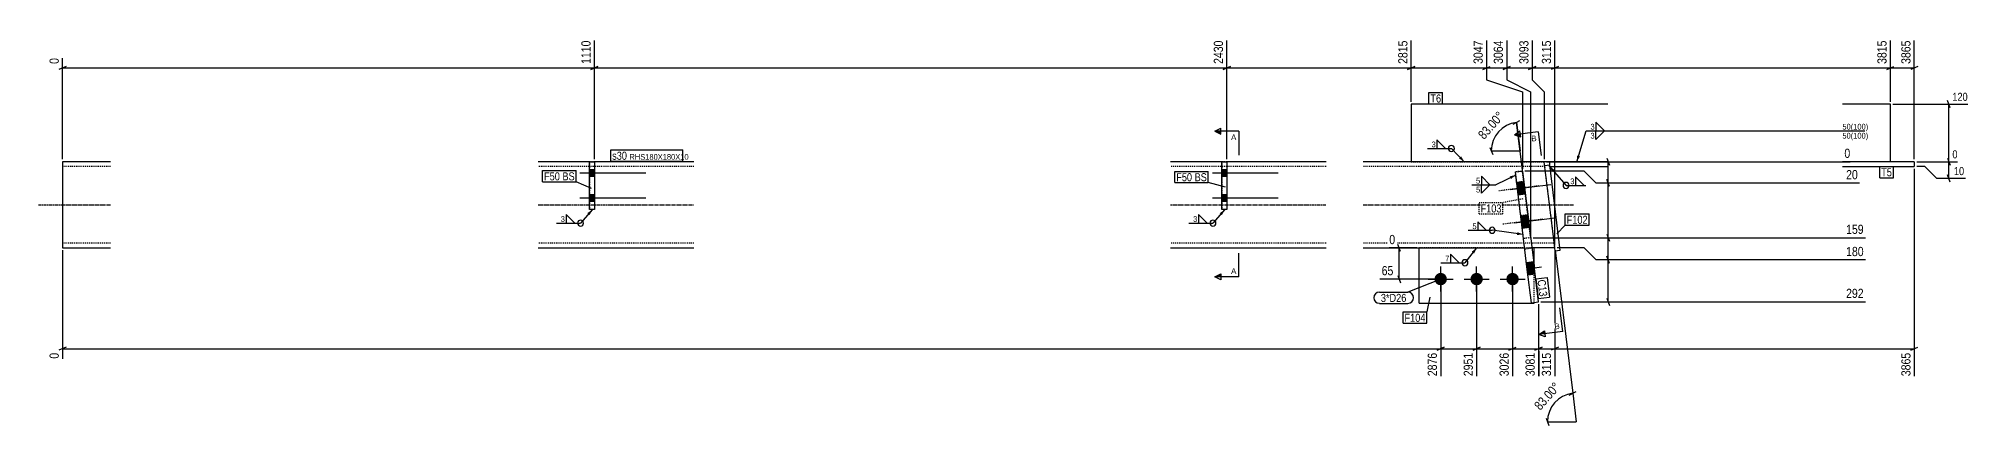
# Model space of a CAD drawing. Header units: millimetres. Extents: x 12 to 41653, y 8 to 845.
# Drawn here: x 12 to 4042, y 12 to 819 of the extents above; entities that cross this region are included whole.
import ezdxf

# ---------------------------------------------------------------- set-up
doc = ezdxf.new("R2010")
doc.units = ezdxf.units.MM
doc.linetypes.add('DXK_LINE_DOT2', pattern=[3.9198, 1.9599, -1.9599])
doc.linetypes.add('DXK_LINE_DOT3', pattern=[5.9187, 2.979, -0.9799, 0.9799, -0.9799])
for name, color, linetype in [('MÅLSÆTNING', 7, 'Continuous'), ('STÅL', 7, 'Continuous'), ('TEKST', 7, 'Continuous')]:
    doc.layers.add(name, color=color, linetype=linetype)
doc.styles.add('Arial', font='ARIAL.TTF', dxfattribs={"height": 0.2})
doc.styles.add('Arial Narrow', font='ARIALN.TTF', dxfattribs={"height": 0.2})

msp = doc.modelspace()

# ---------------------------------------------------------------- hatches: boundary and pattern name
at = {"layer": 'STÅL', "linetype": 'Continuous'}
for points in [[(1172, 531.3), (1172, 545.3), (1162, 545.3), (1162, 531.3)], [(2492, 531.3), (2492, 545.3), (2482, 545.3), (2482, 531.3)], [(1172, 479.3), (1172, 493.3), (1162, 493.3), (1162, 479.3)], [(2492, 479.3), (2492, 493.3), (2482, 493.3), (2482, 479.3)], [(3097, 519), (3100.2, 493.2), (3115.1, 495), (3111.9, 520.9)], [(3105.5, 449.5), (3108.7, 423.7), (3123.6, 425.6), (3120.4, 451.4)], [(2938.5, 330.3, -1), (2938.5, 304.3, -1)], [(3013.5, 330.3, -1), (3013.5, 304.3, -1)], [(3088.5, 330.3, -1), (3088.5, 304.3, -1)], [(3135.7, 327.3), (3132.5, 353.1), (3117.6, 351.2), (3120.8, 325.4)]]:
    msp.add_hatch(color=96, dxfattribs=at).paths.add_polyline_path(points)
at = {"layer": 'TEKST', "linetype": 'Continuous'}
for color, points in [(30, [(2479.5, 626.1), (2479.5, 619.8), (2467, 626.1)]), (3, [(2981.2, 573.4), (2987.7, 562.3), (2976.7, 569.1)]), (3, [(3229.2, 573.3), (3222.6, 562.3), (3223.2, 575.2)]), (3, [(3082.5, 531.7), (3095.1, 534.3), (3085.2, 526.1)]), (3, [(3171.6, 540.8), (3165.7, 552.3), (3176.3, 545)]), (3, [(1157.3, 454.9), (1167.9, 462.3), (1162, 450.8)]), (3, [(1157.3, 454.9), (1167.9, 462.3), (1162, 450.8)]), (3, [(2477.3, 454.9), (2487.9, 462.3), (2482, 450.8)]), (3, [(2477.3, 454.9), (2487.9, 462.3), (2482, 450.8)]), (3, [(3098.3, 415.3), (3110.3, 410.6), (3097.5, 409.1)]), (3, [(3003.3, 374.4), (3013.5, 382.3), (3008.2, 370.5)]), (30, [(2479.5, 328), (2479.5, 321.7), (2467, 321.7)])]:
    msp.add_hatch(color=color, dxfattribs=at).paths.add_polyline_path(points)

# ---------------------------------------------------------------- linework, layer by layer
at = {"layer": 'MÅLSÆTNING', "color": 7, "linetype": 'Continuous'}
for p, q in [((1172, 567.3), (1172, 815.1)), ((1172, 567.3), (1172, 815.1)), ((2492, 567.3), (2492, 815.1)), ((2492, 567.3), (2492, 815.1)), ((2877, 687.3), (2877, 815.1)), ((2877, 687.3), (2877, 815.1)), ((3034.2, 815.1), (3034.2, 732.8)), ((3076.2, 815.1), (3076.2, 732.8)), ((3076.2, 815.1), (3076.2, 732.8)), ((3129.6, 815.1), (3129.6, 732.8)), ((3176.7, 387.3), (3176.7, 815.1)), ((3176.7, 387.3), (3176.7, 815.1)), ((3877, 687.3), (3877, 815.1)), ((3927, 567.3), (3927, 815.1)), ((62, 567.3), (62, 778.5)), ((69.5, 760.8), (54.5, 754.8)), ((62, 757.8), (1172, 757.8)), ((1179.5, 760.8), (1164.5, 754.8)), ((1164.5, 754.8), (1179.5, 760.8)), ((1172, 757.8), (2492, 757.8)), ((2499.5, 760.8), (2484.5, 754.8)), ((2484.5, 754.8), (2499.5, 760.8)), ((2492, 757.8), (2877, 757.8)), ((2884.5, 760.8), (2869.5, 754.8)), ((2869.5, 754.8), (2884.5, 760.8)), ((3026.7, 754.8), (3041.7, 760.8)), ((3034.2, 757.8), (3076.2, 757.8)), ((3034.2, 732.8), (3109.2, 707.8)), ((3034.2, 732.8), (3109.2, 707.8)), ((3068.7, 754.8), (3083.7, 760.8)), ((3076.2, 757.8), (3129.6, 757.8)), ((3076.2, 732.8), (3126.2, 707.8)), ((3076.2, 732.8), (3126.2, 707.8)), ((3137.1, 760.8), (3122.1, 754.8)), ((3129.6, 732.8), (3154.6, 707.8)), ((3129.6, 732.8), (3154.6, 707.8)), ((3184.2, 760.8), (3169.2, 754.8)), ((3184.2, 760.8), (3169.2, 754.8)), ((3869.5, 754.8), (3884.5, 760.8)), ((3877, 757.8), (3927, 757.8)), ((3934.5, 760.8), (3919.5, 754.8)), ((3109.2, 707.8), (3109.2, 547.7)), ((3109.2, 707.8), (3109.2, 547.7)), ((3126.2, 707.8), (3126.2, 408.7)), ((3126.2, 707.8), (3126.2, 408.7)), ((3154.6, 707.8), (3154.6, 567.3)), ((3154.6, 707.8), (3154.6, 567.3)), ((4002, 674.8), (3996, 689.8)), ((3089.7, 640.4), (3103.8, 648.1)), ((3882, 682.3), (4038.5, 682.3)), ((3110.3, 533.8), (3096.7, 644.3)), ((3096.7, 644.3), (3104.1, 584.7)), ((3041.1, 592.2), (3047.1, 577.2)), ((3044.1, 584.7), (3104.1, 584.7)), ((3285.1, 569.8), (3291.1, 554.8)), ((3996, 569.8), (4002, 554.8)), ((3238.1, 542.7), (3114.2, 542.7)), ((3238.1, 542.7), (3114.2, 542.7)), ((3159.6, 562.3), (3793.3, 562.3)), ((3263.1, 517.7), (3238.1, 542.7)), ((3263.1, 517.7), (3238.1, 542.7)), ((3291.1, 510.2), (3285.1, 525.2)), ((3291.1, 510.2), (3285.1, 525.2)), ((3288.1, 517.7), (3288.1, 562.3)), ((3927, 547.3), (3927, 114.7)), ((3932, 562.3), (4017.2, 562.3)), ((3949, 552.3), (3932, 552.3)), ((3974, 527.3), (3949, 552.3)), ((4034.2, 527.3), (3974, 527.3)), ((4002, 519.8), (3996, 534.8)), ((3999, 527.3), (3999, 562.3)), ((3812.8, 517.7), (3263.1, 517.7)), ((3812.8, 517.7), (3263.1, 517.7)), ((3288.1, 403.7), (3288.1, 517.7)), ((3131.3, 403.7), (3824.9, 403.7)), ((3131.3, 403.7), (3824.9, 403.7)), ((3285.1, 411.2), (3291.1, 396.2)), ((3285.1, 411.2), (3291.1, 396.2)), ((3288.1, 357.3), (3288.1, 403.7)), ((62, 377.3), (62, 151.2)), ((2888.5, 382.3), (2831.2, 382.3)), ((2854.9, 374.8), (2848.9, 389.8)), ((2851.9, 317.3), (2851.9, 382.3)), ((3176.7, 377.3), (3176.7, 114.7)), ((3238.1, 382.3), (3181.7, 382.3)), ((3238.1, 382.3), (3181.7, 382.3)), ((3263.1, 357.3), (3238.1, 382.3)), ((3263.1, 357.3), (3238.1, 382.3)), ((3291.1, 349.8), (3285.1, 364.8)), ((3291.1, 349.8), (3285.1, 364.8)), ((2848.9, 324.8), (2854.9, 309.8)), ((3824.9, 357.3), (3263.1, 357.3)), ((3824.9, 357.3), (3263.1, 357.3)), ((3288.1, 269.9), (3288.1, 357.3)), ((2933.5, 317.3), (2811.7, 317.3)), ((2938.5, 312.3), (2938.5, 114.7)), ((3013.5, 312.3), (3013.5, 114.7)), ((3088.5, 312.3), (3088.5, 114.7)), ((3088.5, 312.3), (3088.5, 114.7)), ((3142.7, 264.9), (3142.7, 114.7)), ((3147.7, 269.9), (3824.9, 269.9)), ((3285.1, 277.4), (3291.1, 262.4)), ((69.5, 174.9), (54.5, 168.9)), ((62, 171.9), (2938.5, 171.9)), ((2931, 168.9), (2946, 174.9)), ((3006, 168.9), (3021, 174.9)), ((3081, 168.9), (3096, 174.9)), ((3135.2, 168.9), (3150.2, 174.9)), ((3142.7, 171.9), (3176.7, 171.9)), ((3184.2, 174.9), (3169.2, 168.9)), ((3919.5, 168.9), (3934.5, 174.9)), ((3206.9, 75.2), (3221, 82.9)), ((3214, 79.1), (3221.3, 19.5)), ((3158.3, 27), (3164.3, 12)), ((3161.3, 19.5), (3221.3, 19.5))]:
    msp.add_line(p, q, dxfattribs=at)
for centre in [(3104.1, 584.7), (3221.3, 19.5)]:
    msp.add_arc(centre, 60, 97, 180, dxfattribs=at)
at = {"layer": 'STÅL', "color": 2, "linetype": 'Continuous'}
for p, q in [((3287.5, 682.3), (2877, 682.3)), ((2877, 682.3), (2877, 562.3)), ((3877, 682.3), (3777, 682.3)), ((3877, 562.3), (3877, 682.3)), ((62, 562.3), (62, 382.3)), ((162, 562.3), (62, 562.3)), ((1162, 562.3), (1054.5, 562.3)), ((1162, 462.3), (1162, 562.3)), ((1162, 562.3), (1172, 562.3)), ((1172, 562.3), (1172, 462.3)), ((1379.5, 562.3), (1172, 562.3)), ((2482, 562.3), (2374.5, 562.3)), ((2482, 462.3), (2482, 562.3)), ((2482, 562.3), (2492, 562.3)), ((2492, 562.3), (2492, 462.3)), ((2699.5, 562.3), (2492, 562.3)), ((3154.6, 562.3), (2777, 562.3)), ((3094.3, 540.9), (3109.2, 542.7)), ((3119.3, 337.5), (3094.3, 540.9)), ((3109.2, 542.7), (3134.2, 339.4)), ((3165.7, 562.3), (3154.6, 562.3)), ((3175.9, 389.5), (3154.6, 562.3)), ((3155.6, 554.4), (3165.5, 555.6)), ((3165.5, 555.6), (3187.5, 376.6)), ((3287.5, 562.3), (3165.7, 562.3)), ((3165.7, 562.3), (3165.7, 554.1)), ((3165.9, 552.3), (3287.5, 552.3)), ((3927, 562.3), (3777, 562.3)), ((3777, 552.3), (3927, 552.3)), ((3927, 562.3), (3927, 552.3)), ((1172, 462.3), (1162, 462.3)), ((2492, 462.3), (2482, 462.3)), ((62, 382.3), (162, 382.3)), ((1054.5, 382.3), (1379.5, 382.3)), ((2374.5, 382.3), (2699.5, 382.3)), ((2777, 382.3), (3113.8, 382.3)), ((2893.5, 267.3), (2893.5, 382.3)), ((3176.7, 382.3), (3128.9, 382.3)), ((3133.5, 345.3), (3133.5, 382.3)), ((3177.6, 375.4), (3175.9, 389.5)), ((3187.5, 376.6), (3177.6, 375.4)), ((3134.2, 339.4), (3119.3, 337.5)), ((3127.8, 268), (3119.3, 337.5)), ((3142.7, 269.9), (3134.2, 339.4)), ((2893.5, 267.3), (3133.5, 267.3)), ((3127.8, 268), (3142.7, 269.9)), ((3133.5, 267.3), (3133.5, 268.7))]:
    msp.add_line(p, q, dxfattribs=at)
at = {"layer": 'STÅL', "color": 7, "linetype": 'DXK_LINE_DOT2'}
for p, q in [((162, 552.3), (62, 552.3)), ((1379.5, 552.3), (1054.5, 552.3)), ((1172, 562.3), (1162, 562.3)), ((1162, 562.3), (1162, 462.3)), ((1172, 562.3), (1172, 462.3)), ((2699.5, 552.3), (2374.5, 552.3)), ((2492, 562.3), (2482, 562.3)), ((2482, 562.3), (2482, 462.3)), ((2492, 562.3), (2492, 462.3)), ((3155.9, 552.3), (2777, 552.3)), ((2877, 562.3), (3154.6, 562.3)), ((3109.2, 542.7), (3094.3, 540.9)), ((3111.4, 401.9), (3094.3, 540.9)), ((3126.2, 403.7), (3109.2, 542.7)), ((3175.9, 389.5), (3155.6, 554.4)), ((3287.5, 562.3), (3165.7, 562.3)), ((3165.7, 552.3), (3165.7, 554.1)), ((3165.7, 552.3), (3165.9, 552.3)), ((3877, 562.3), (3777, 562.3)), ((1172, 462.3), (1162, 462.3)), ((2492, 462.3), (2482, 462.3)), ((3126.2, 403.7), (3111.4, 401.9)), ((162, 392.3), (62, 392.3)), ((1379.5, 392.3), (1054.5, 392.3)), ((2699.5, 392.3), (2374.5, 392.3)), ((3175.5, 392.3), (2777, 392.3)), ((3133.5, 382.3), (2893.5, 382.3)), ((3114, 380.4), (3128.9, 382.3)), ((3114, 380.4), (3128.9, 382.3)), ((3176.5, 384.2), (3175.9, 389.5)), ((3176.7, 382.3), (3176.5, 384.2)), ((3133.5, 268.7), (3133.5, 345.3))]:
    msp.add_line(p, q, dxfattribs=at)
at = {"layer": 'STÅL', "color": 96, "linetype": 'Continuous'}
for p, q in [((1279.5, 538.3), (1142, 538.3)), ((1172, 545.3), (1162, 545.3)), ((1172, 531.3), (1162, 531.3)), ((2599.5, 538.3), (2462, 538.3)), ((2492, 545.3), (2482, 545.3)), ((2492, 531.3), (2482, 531.3)), ((1279.5, 486.3), (1142, 486.3)), ((1172, 493.3), (1162, 493.3)), ((2599.5, 486.3), (2462, 486.3)), ((2492, 493.3), (2482, 493.3)), ((3083.7, 504.3), (3168.1, 514.7)), ((3097, 519), (3111.9, 520.9)), ((3100.2, 493.2), (3115.1, 495)), ((1172, 479.3), (1162, 479.3)), ((2492, 479.3), (2482, 479.3)), ((3092.2, 434.8), (3176.6, 445.2)), ((3105.5, 449.5), (3120.4, 451.4)), ((3108.7, 423.7), (3123.6, 425.6)), ((2938.5, 291.3), (2938.5, 343.3)), ((3013.5, 291.3), (3013.5, 343.3)), ((3088.5, 291.3), (3088.5, 343.3)), ((3132.5, 353.1), (3117.6, 351.2)), ((3149, 342), (3119.2, 338.3)), ((3135.7, 327.3), (3120.8, 325.4)), ((2912.5, 317.3), (2964.5, 317.3)), ((2987.5, 317.3), (3039.5, 317.3)), ((3062.5, 317.3), (3114.5, 317.3))]:
    msp.add_line(p, q, dxfattribs=at)
at = {"layer": 'STÅL', "color": 96, "linetype": 'DXK_LINE_DOT2'}
for p, q in [((1279.5, 538.3), (1142, 538.3)), ((1172, 545.3), (1162, 545.3)), ((1172, 531.3), (1162, 531.3)), ((2599.5, 538.3), (2462, 538.3)), ((2492, 545.3), (2482, 545.3)), ((2492, 531.3), (2482, 531.3)), ((1279.5, 486.3), (1142, 486.3)), ((1172, 493.3), (1162, 493.3)), ((2599.5, 486.3), (2462, 486.3)), ((2492, 493.3), (2482, 493.3)), ((3143.2, 511.6), (3058.9, 501.2)), ((3111.9, 520.9), (3097, 519)), ((3115, 495), (3100.1, 493.2)), ((1172, 479.3), (1162, 479.3)), ((2492, 479.3), (2482, 479.3)), ((3120.4, 451.4), (3105.5, 449.5)), ((3151.8, 442.1), (3067.4, 431.8)), ((3123.6, 425.6), (3108.7, 423.7))]:
    msp.add_line(p, q, dxfattribs=at)
at = {"layer": 'STÅL', "color": 7, "linetype": 'DXK_LINE_DOT3'}
for p, q in [((12, 472.3), (162, 472.3)), ((1054.5, 472.3), (1379.5, 472.3)), ((2374.5, 472.3), (2699.5, 472.3)), ((2777, 472.3), (3215.7, 472.3))]:
    msp.add_line(p, q, dxfattribs=at)
at = {"layer": 'TEKST', "color": 30, "linetype": 'Continuous'}
for p, q in [((2467, 626.1), (2479.5, 632.3)), ((2467, 626.1), (2479.5, 619.8)), ((2479.5, 619.8), (2479.5, 632.3)), ((3105.5, 614), (3103.9, 626.4)), ((2467, 321.7), (2479.5, 328)), ((2479.5, 328), (2479.5, 315.5)), ((2479.5, 315.5), (2467, 321.7))]:
    msp.add_line(p, q, dxfattribs=at)
at = {"layer": 'TEKST', "color": 3, "linetype": 'Continuous'}
for p, q in [((2987.7, 562.3), (2960.8, 589.9)), ((3095.1, 534.3), (3053.6, 514.3)), ((1167.9, 462.3), (1143.2, 434.1)), ((1167.9, 462.3), (1143.2, 434.1)), ((2487.9, 462.3), (2463.2, 434.1)), ((2487.9, 462.3), (2463.2, 434.1)), ((3110.3, 410.6), (3046, 419.1)), ((3013.5, 382.3), (2989.1, 351.5))]:
    msp.add_line(p, q, dxfattribs=at)
for centre, start, end in [((2960.8, 589.9), 90, 270), ((2960.8, 589.9), 270, 90), ((1143.2, 434.1), 90, 270), ((1143.2, 434.1), 270, 90), ((2463.2, 434.1), 90, 270), ((2463.2, 434.1), 270, 90), ((3046, 419.1), 90, 270), ((3046, 419.1), 270, 90), ((2989.1, 351.5), 90, 270), ((2989.1, 351.5), 270, 90)]:
    msp.add_arc(centre, 6.25, start, end, dxfattribs=at)

# ---------------------------------------------------------------- wipeouts: each hides what was drawn before it
at = {"color": 0}
for points in [[(2928.1, 591.4), (2928.1, 605.9), (2918.5, 605.9), (2918.5, 591.4)], [(3259.7, 628.3), (3259.7, 642.8), (3250.1, 642.8), (3250.1, 628.3)], [(3020.8, 515.8), (3020.8, 530.3), (3011.2, 530.3), (3011.2, 515.8)], [(1110.5, 435.6), (1110.5, 450.1), (1100.8, 450.1), (1100.8, 435.6)], [(2430.5, 435.6), (2430.5, 450.1), (2420.8, 450.1), (2420.8, 435.6)], [(2866.9, 269.6), (2866.9, 287.1), (2813.6, 287.1), (2813.6, 269.6)], [(2906.7, 228.1), (2906.7, 245.6), (2863, 245.6), (2863, 228.1)]]:
    msp.add_wipeout(points, dxfattribs=at).dxf.layer = 'TEKST'
at = {"color": 0, "linetype": 'Continuous'}
msp.add_wipeout([(2512, 328), (2512, 340.5), (2500.9, 340.5), (2500.9, 328)], dxfattribs=at).dxf.layer = 'TEKST'

# ---------------------------------------------------------------- next in the draw order: linework, layer by layer
at = {"layer": 'TEKST', "color": 3, "linetype": 'Continuous'}
for p, q in [((2948.5, 589.9), (2930.7, 607.8)), ((2930.7, 607.8), (2930.7, 589.9)), ((3280.1, 626.8), (3262.3, 644.6)), ((3262.3, 644.6), (3262.3, 626.8)), ((3262.3, 626.8), (3280.1, 626.8)), ((2910.7, 589.9), (2960.8, 589.9)), ((2930.7, 589.9), (2948.5, 589.9)), ((3041.2, 514.3), (3023.4, 532.2)), ((3023.4, 532.2), (3023.4, 514.3)), ((3023.4, 514.3), (3041.2, 514.3)), ((1130.9, 434.1), (1113, 451.9)), ((1113, 451.9), (1113, 434.1)), ((2450.9, 434.1), (2433, 451.9)), ((2433, 451.9), (2433, 434.1)), ((1093.1, 434.1), (1143.2, 434.1)), ((1113, 434.1), (1130.9, 434.1)), ((2413.1, 434.1), (2463.2, 434.1)), ((2433, 434.1), (2450.9, 434.1))]:
    msp.add_line(p, q, dxfattribs=at)
at = {"layer": 'TEKST', "color": 7, "linetype": 'Continuous'}
for q in [(2517, 371.7), (2467, 321.7)]:
    msp.add_line((2517, 321.7), q, dxfattribs=at)

# ---------------------------------------------------------------- next in the draw order: texts
at = {"layer": 'TEKST', "color": 3, "style": 'Arial Narrow'}
for p in [(2919.5, 592.4), (1101.8, 436.6), (2421.8, 436.6)]:
    msp.add_text('3', height=11.9, dxfattribs=at).set_placement(p)
at = {"layer": 'TEKST', "color": 3, "linetype": 'Continuous', "style": 'Arial'}
msp.add_text('A', height=11.9, dxfattribs=at).set_placement((2500.9, 328))

# ---------------------------------------------------------------- next in the draw order: wipeouts: each hides what was drawn before it
at = {"color": 0, "linetype": 'Continuous'}
for points, layer in [([(1168, 819.1), (1140, 819.1), (1140, 762.3), (1168, 762.3)], 'MÅLSÆTNING'), ([(2488, 819.1), (2460, 819.1), (2460, 762.3), (2488, 762.3)], 'MÅLSÆTNING'), ([(3125.6, 819.1), (3097.6, 819.1), (3097.6, 762.3), (3125.6, 762.3)], 'MÅLSÆTNING'), ([(3923, 819.1), (3895, 819.1), (3895, 762.3), (3923, 762.3)], 'MÅLSÆTNING'), ([(58, 782.5), (30, 782.5), (30, 762.3), (58, 762.3)], 'MÅLSÆTNING'), ([(3797.3, 566.3), (3797.3, 594.3), (3777.1, 594.3), (3777.1, 566.3)], 'MÅLSÆTNING'), ([(4020.7, 565.8), (4020.7, 590.3), (4003, 590.3), (4003, 565.8)], 'MÅLSÆTNING'), ([(2847.4, 386.3), (2847.4, 414.3), (2827.2, 414.3), (2827.2, 386.3)], 'MÅLSÆTNING'), ([(3825.3, 407.7), (3825.3, 435.7), (3780.7, 435.7), (3780.7, 407.7)], 'MÅLSÆTNING'), ([(2843.7, 321.3), (2843.7, 349.3), (2811.3, 349.3), (2811.3, 321.3)], 'MÅLSÆTNING'), ([(3825.3, 273.9), (3825.3, 301.9), (3780.7, 301.9), (3780.7, 273.9)], 'MÅLSÆTNING'), ([(58, 167.4), (30, 167.4), (30, 147.2), (58, 147.2)], 'MÅLSÆTNING'), ([(2934.5, 167.4), (2906.5, 167.4), (2906.5, 110.7), (2934.5, 110.7)], 'MÅLSÆTNING'), ([(3172.7, 167.4), (3144.7, 167.4), (3144.7, 110.7), (3172.7, 110.7)], 'MÅLSÆTNING'), ([(2512, 607.3), (2512, 619.8), (2500.9, 619.8), (2500.9, 607.3)], 'TEKST'), ([(3139.3, 605.5), (3137.7, 617.9), (3126.7, 616.6), (3128.2, 604.2)], 'TEKST')]:
    msp.add_wipeout(points, dxfattribs=at).dxf.layer = layer
at = {"color": 0}
for points, layer in [([(3078, 656.8), (3057.1, 675.4), (3008.4, 620.3), (3029.3, 601.7)], 'MÅLSÆTNING'), ([(2939.4, 685.8), (2939.4, 703.3), (2917, 703.3), (2917, 685.8)], 'TEKST'), ([(1240, 566.3), (1240, 583.8), (1209.1, 583.8), (1209.1, 566.3)], 'TEKST'), ([(1100, 523.3), (1100, 540.8), (1067, 540.8), (1067, 523.3)], 'TEKST'), ([(2419.6, 521.5), (2419.6, 539), (2386.5, 539), (2386.5, 521.5)], 'TEKST'), ([(3217.6, 514.4), (3217.6, 528.9), (3208, 528.9), (3208, 514.4)], 'TEKST'), ([(3880.3, 531.9), (3880.3, 549.4), (3857.9, 549.4), (3857.9, 531.9)], 'TEKST'), ([(3065.4, 456.4), (3065.4, 473.9), (3021.7, 473.9), (3021.7, 456.4)], 'TEKST'), ([(3245.2, 432.7), (3245.2, 450.2), (3201.5, 450.2), (3201.5, 432.7)], 'TEKST'), ([(2956.4, 353), (2956.4, 367.5), (2946.8, 367.5), (2946.8, 353)], 'TEKST'), ([(2866.9, 269.6), (2866.9, 287.1), (2813.6, 287.1), (2813.6, 269.6)], 'TEKST'), ([(2906.7, 228.1), (2906.7, 245.6), (2863, 245.6), (2863, 228.1)], 'TEKST')]:
    msp.add_wipeout(points, dxfattribs=at).dxf.layer = layer

# ---------------------------------------------------------------- next in the draw order: hatches: boundary and pattern name
at = {"layer": 'TEKST', "linetype": 'Continuous'}
msp.add_hatch(color=30, dxfattribs=at).paths.add_polyline_path([(3104.7, 620.2), (3105.5, 614), (3092.3, 618.6)])

# ---------------------------------------------------------------- next in the draw order: linework, layer by layer
at = {"layer": 'MÅLSÆTNING', "color": 7, "linetype": 'Continuous'}
for p, q in [((3129.6, 815.1), (3129.6, 732.8)), ((3877, 687.3), (3877, 815.1)), ((3083.7, 760.8), (3068.7, 754.8)), ((3122.1, 754.8), (3137.1, 760.8)), ((3129.6, 757.8), (3176.7, 757.8)), ((3176.7, 757.8), (3877, 757.8)), ((3869.5, 754.8), (3884.5, 760.8)), ((3177.3, 377.3), (3214, 79.1)), ((2938.5, 312.3), (2938.5, 114.7)), ((2946, 174.9), (2931, 168.9)), ((2938.5, 171.9), (3013.5, 171.9)), ((3088.5, 171.9), (3142.7, 171.9)), ((3150.2, 174.9), (3135.2, 168.9)), ((3184.2, 174.9), (3169.2, 168.9)), ((3176.7, 171.9), (3927, 171.9))]:
    msp.add_line(p, q, dxfattribs=at)
at = {"layer": 'TEKST', "color": 7, "linetype": 'Continuous'}
for p, q in [((2517, 626.1), (2467, 626.1)), ((2517, 626.1), (2517, 576.1)), ((3141.9, 624.7), (3092.3, 618.6)), ((3141.9, 624.7), (3148, 575.1)), ((2810.6, 290.1), (2869.9, 290.1)), ((2938.5, 317.3), (2869.9, 290.1)), ((2810.6, 266.6), (2869.9, 266.6)), ((2860, 248.6), (2909.7, 248.6)), ((2860, 225.1), (2860, 248.6)), ((2916, 279.6), (2909.7, 248.6)), ((2909.7, 225.1), (2909.7, 248.6)), ((2860, 225.1), (2909.7, 225.1))]:
    msp.add_line(p, q, dxfattribs=at)
at = {"layer": 'TEKST', "color": 30, "linetype": 'Continuous'}
for q in [(3103.9, 626.4), (3105.5, 614)]:
    msp.add_line((3092.3, 618.6), q, dxfattribs=at)
at = {"layer": 'TEKST', "color": 3, "linetype": 'Continuous'}
for p, q in [((3165.7, 552.3), (3200.2, 512.9)), ((3238, 512.9), (3220.2, 530.7)), ((3220.2, 530.7), (3220.2, 512.9)), ((3200.2, 512.9), (3241.6, 512.9)), ((3220.2, 512.9), (3238, 512.9)), ((2976.8, 351.5), (2959, 369.3)), ((2959, 369.3), (2959, 351.5)), ((2939, 351.5), (2989.1, 351.5)), ((2959, 351.5), (2976.8, 351.5))]:
    msp.add_line(p, q, dxfattribs=at)
for start, end in [(90, 270), (270, 90)]:
    msp.add_arc((3200.2, 512.9), 6.25, start, end, dxfattribs=at)
at = {"layer": 'TEKST', "color": 7, "linetype": 'Continuous'}
for centre, radius, start, end in [((2810.6, 278.4), 11.7, 90, 270), ((2869.9, 278.4), 11.8, 270, 90)]:
    msp.add_arc(centre, radius, start, end, dxfattribs=at)

# ---------------------------------------------------------------- next in the draw order: texts
at = {"layer": 'MÅLSÆTNING', "color": 3, "linetype": 'Continuous', "style": 'Arial Narrow'}
for s, height, p in [('1110', 19.09, (1164, 766.3)), ('2430', 19.09, (2484, 766.3)), ('3093', 19.09, (3121.6, 766.3)), ('3865', 19.09, (3919, 766.3)), ('0', 19.1, (54, 766.3)), ('0', 19.1, (54, 151.2)), ('2876', 19.09, (2930.5, 114.7)), ('3115', 19.09, (3168.7, 114.7))]:
    msp.add_text(s, height=height, rotation=90.0002, dxfattribs=at).set_placement(p)
at = {"layer": 'MÅLSÆTNING', "color": 3, "style": 'Arial Narrow'}
msp.add_text('83.00°', height=19.09, rotation=48.5009, dxfattribs=at).set_placement((3029, 607.4))
at = {"layer": 'MÅLSÆTNING', "color": 3, "linetype": 'Continuous', "style": 'Arial Narrow'}
for s, height, p in [('0', 19.1, (3781.1, 570.3)), ('0', 19.1, (2831.2, 390.3)), ('159', 19.09, (3784.7, 411.7)), ('65', 19.09, (2815.3, 325.3)), ('292', 19.09, (3784.7, 277.9))]:
    msp.add_text(s, height=height, dxfattribs=at).set_placement(p)
at = {"layer": 'TEKST', "color": 3, "linetype": 'Continuous', "style": 'Arial'}
msp.add_text('A', height=11.9, dxfattribs=at).set_placement((2500.9, 607.3))
msp.add_text('B', height=11.9, rotation=7.0015, dxfattribs=at).set_placement((3128.2, 604.2))
at = {"layer": 'TEKST', "color": 3, "style": 'Arial Narrow'}
for s, height, p in [('3', 11.9, (3209, 515.4)), ('7', 11.9, (2947.8, 354)), ('3*D26', 16.7, (2813.6, 269.6)), ('F104', 16.7, (2863, 228.1))]:
    msp.add_text(s, height=height, dxfattribs=at).set_placement(p)

# ---------------------------------------------------------------- next in the draw order: wipeouts: each hides what was drawn before it
at = {"color": 0, "linetype": 'Continuous'}
for points, layer in [([(3813.1, 521.7), (3813.1, 549.7), (3780.7, 549.7), (3780.7, 521.7)], 'MÅLSÆTNING'), ([(4034.5, 530.8), (4034.5, 555.3), (4006.2, 555.3), (4006.2, 530.8)], 'MÅLSÆTNING'), ([(3825.3, 361.3), (3825.3, 389.3), (3780.7, 389.3), (3780.7, 361.3)], 'MÅLSÆTNING'), ([(3259.7, 609.5), (3259.7, 624), (3250.1, 624), (3250.1, 609.5)], 'TEKST'), ([(3825.1, 628.3), (3825.1, 642.8), (3291.4, 642.8), (3291.4, 628.3)], 'TEKST'), ([(3020.8, 497.1), (3020.8, 511.6), (3011.2, 511.6), (3011.2, 497.1)], 'TEKST')]:
    msp.add_wipeout(points, dxfattribs=at).dxf.layer = layer
at = {"color": 0}
for points in [[(2939.4, 685.8), (2939.4, 703.3), (2917, 703.3), (2917, 685.8)], [(1240, 566.3), (1240, 583.8), (1209.1, 583.8), (1209.1, 566.3)], [(1100, 523.3), (1100, 540.8), (1067, 540.8), (1067, 523.3)], [(2419.6, 521.5), (2419.6, 539), (2386.5, 539), (2386.5, 521.5)], [(3880.3, 531.9), (3880.3, 549.4), (3857.9, 549.4), (3857.9, 531.9)], [(3065.4, 456.4), (3065.4, 473.9), (3021.7, 473.9), (3021.7, 456.4)], [(3245.2, 432.7), (3245.2, 450.2), (3201.5, 450.2), (3201.5, 432.7)]]:
    msp.add_wipeout(points, dxfattribs=at).dxf.layer = 'TEKST'

# ---------------------------------------------------------------- next in the draw order: linework, layer by layer
at = {"layer": 'MÅLSÆTNING', "color": 7, "linetype": 'Continuous'}
for p, q in [((3999, 562.3), (3999, 682.3)), ((3996, 569.8), (4002, 554.8)), ((3932, 562.3), (4017.2, 562.3))]:
    msp.add_line(p, q, dxfattribs=at)
at = {"layer": 'TEKST', "color": 7, "linetype": 'Continuous'}
for p, q in [((2914, 706.3), (2942.4, 706.3)), ((2914, 682.8), (2914, 706.3)), ((2942.4, 682.8), (2942.4, 706.3)), ((2914, 682.8), (2942.4, 682.8)), ((1206.1, 563.3), (1206.1, 586.8)), ((1064, 520.3), (1064, 543.8)), ((2383.5, 518.5), (2383.5, 542)), ((3854.9, 552.4), (3883.3, 552.4)), ((3854.9, 528.9), (3854.9, 552.4)), ((3854.9, 528.9), (3883.3, 528.9)), ((3883.3, 528.9), (3883.3, 552.4)), ((3198.5, 453.2), (3248.2, 453.2)), ((3198.5, 429.7), (3198.5, 453.2)), ((3248.2, 429.7), (3248.2, 453.2)), ((3180.8, 412), (3198.5, 429.7)), ((3198.5, 429.7), (3248.2, 429.7))]:
    msp.add_line(p, q, dxfattribs=at)
at = {"layer": 'TEKST', "color": 3, "linetype": 'Continuous'}
for p, q in [((3222.6, 562.3), (3242.3, 626.8)), ((3262.3, 626.8), (3280.1, 626.8)), ((3280.1, 626.8), (3262.3, 608.9)), ((3262.3, 608.9), (3262.3, 626.8)), ((3003.5, 514.3), (3053.6, 514.3)), ((3023.4, 514.3), (3041.2, 514.3)), ((3041.2, 514.3), (3023.4, 496.5)), ((3023.4, 496.5), (3023.4, 514.3))]:
    msp.add_line(p, q, dxfattribs=at)
at = {"layer": 'TEKST', "color": 7, "linetype": 'DXK_LINE_DOT2'}
for p, q in [((3109.7, 484.6), (3068.4, 476.9)), ((3018.7, 476.9), (3068.4, 476.9)), ((3018.7, 453.4), (3018.7, 476.9)), ((3018.7, 453.4), (3068.4, 453.4)), ((3068.4, 453.4), (3068.4, 476.9))]:
    msp.add_line(p, q, dxfattribs=at)

# ---------------------------------------------------------------- next in the draw order: texts
at = {"layer": 'MÅLSÆTNING', "color": 3, "linetype": 'Continuous', "style": 'Arial Narrow'}
for s, height, p in [('0', 16.7, (4006.5, 569.3)), ('20', 19.09, (3784.7, 525.7)), ('10', 16.7, (4009.7, 534.3)), ('180', 19.09, (3784.7, 365.3))]:
    msp.add_text(s, height=height, dxfattribs=at).set_placement(p)
at = {"layer": 'TEKST', "color": 3, "style": 'Arial Narrow'}
for s, height, p in [('T6', 16.7, (2917, 685.8)), ('3', 11.9, (3251.1, 629.3)), ('5', 11.9, (3012.2, 516.8)), ('T5', 16.7, (3857.9, 531.9)), ('F103', 16.7, (3021.7, 456.4)), ('F102', 16.7, (3201.5, 432.7))]:
    msp.add_text(s, height=height, dxfattribs=at).set_placement(p)
at = {"layer": 'TEKST', "color": 3, "linetype": 'Continuous', "style": 'Arial Narrow'}
for s, p in [('3', (3251.1, 610.5)), ('5', (3012.2, 498.1))]:
    msp.add_text(s, height=11.9, dxfattribs=at).set_placement(p)

# ---------------------------------------------------------------- next in the draw order: wipeouts: each hides what was drawn before it
at = {"color": 0, "linetype": 'Continuous'}
for points in [[(3072.2, 819.1), (3044.2, 819.1), (3044.2, 762.3), (3072.2, 762.3)], [(3172.7, 819.1), (3144.7, 819.1), (3144.7, 762.3), (3172.7, 762.3)], [(3873, 819.1), (3845, 819.1), (3845, 762.3), (3873, 762.3)], [(3009.5, 167.4), (2981.5, 167.4), (2981.5, 110.7), (3009.5, 110.7)], [(3923, 167.4), (3895, 167.4), (3895, 110.7), (3923, 110.7)]]:
    msp.add_wipeout(points, dxfattribs=at).dxf.layer = 'MÅLSÆTNING'
at = {"color": 0}
for points, layer in [([(3195.3, 91.6), (3174.3, 110.2), (3125.6, 55.1), (3146.5, 36.5)], 'MÅLSÆTNING'), ([(1353.3, 566.3), (1353.3, 578.8), (1245.2, 578.8), (1245.2, 566.3)], 'TEKST'), ([(1130.9, 523.3), (1130.9, 540.8), (1105.3, 540.8), (1105.3, 523.3)], 'TEKST'), ([(2450.4, 521.5), (2450.4, 539), (2424.8, 539), (2424.8, 521.5)], 'TEKST')]:
    msp.add_wipeout(points, dxfattribs=at).dxf.layer = layer

# ---------------------------------------------------------------- next in the draw order: linework, layer by layer
at = {"layer": 'MÅLSÆTNING', "color": 7, "linetype": 'Continuous'}
for p, q in [((3034.2, 815.1), (3034.2, 732.8)), ((2877, 757.8), (3034.2, 757.8)), ((3026.7, 754.8), (3041.7, 760.8)), ((3176.7, 377.3), (3176.7, 114.7)), ((3013.5, 312.3), (3013.5, 114.7)), ((3142.7, 264.9), (3142.7, 114.7)), ((3021, 174.9), (3006, 168.9)), ((3013.5, 171.9), (3088.5, 171.9))]:
    msp.add_line(p, q, dxfattribs=at)

# ---------------------------------------------------------------- next in the draw order: texts
at = {"layer": 'MÅLSÆTNING', "color": 3, "linetype": 'Continuous', "style": 'Arial Narrow'}
for s, p in [('3064', (3068.2, 766.3)), ('3115', (3168.7, 766.3)), ('3815', (3869, 766.3)), ('2951', (3005.5, 114.7)), ('3865', (3919, 114.7))]:
    msp.add_text(s, height=19.09, rotation=90.0002, dxfattribs=at).set_placement(p)
at = {"layer": 'MÅLSÆTNING', "color": 3, "style": 'Arial Narrow'}
msp.add_text('83.00°', height=19.09, rotation=48.5009, dxfattribs=at).set_placement((3146.2, 42.2))

# ---------------------------------------------------------------- next in the draw order: wipeouts: each hides what was drawn before it
at = {"color": 0, "linetype": 'Continuous'}
for points, layer in [([(4042, 685.8), (4042, 710.3), (4003, 710.3), (4003, 685.8)], 'MÅLSÆTNING'), ([(3825.1, 609.5), (3825.1, 624), (3291.4, 624), (3291.4, 609.5)], 'TEKST')]:
    msp.add_wipeout(points, dxfattribs=at).dxf.layer = layer
at = {"color": 0}
for points in [[(1353.3, 566.3), (1353.3, 578.8), (1245.2, 578.8), (1245.2, 566.3)], [(1130.9, 523.3), (1130.9, 540.8), (1105.3, 540.8), (1105.3, 523.3)], [(2450.4, 521.5), (2450.4, 539), (2424.8, 539), (2424.8, 521.5)], [(3013.3, 420.6), (3013.3, 435.1), (3003.7, 435.1), (3003.7, 420.6)]]:
    msp.add_wipeout(points, dxfattribs=at).dxf.layer = 'TEKST'

# ---------------------------------------------------------------- next in the draw order: linework, layer by layer
at = {"layer": 'TEKST', "color": 3, "linetype": 'Continuous'}
for p, q in [((3242.3, 626.8), (3824.1, 626.8)), ((2995.9, 419.1), (3046, 419.1)), ((3033.7, 419.1), (3015.9, 437)), ((3015.9, 437), (3015.9, 419.1)), ((3015.9, 419.1), (3033.7, 419.1))]:
    msp.add_line(p, q, dxfattribs=at)
at = {"layer": 'TEKST', "color": 7, "linetype": 'Continuous'}
for p, q in [((1206.1, 586.8), (1356.3, 586.8)), ((1356.3, 563.3), (1356.3, 586.8)), ((1064, 543.8), (1133.9, 543.8)), ((1133.9, 520.3), (1133.9, 543.8)), ((1206.1, 563.3), (1356.3, 563.3)), ((2383.5, 542), (2453.4, 542)), ((2453.4, 518.5), (2453.4, 542)), ((1064, 520.3), (1133.9, 520.3)), ((1165.7, 506.6), (1133.9, 520.3)), ((2383.5, 518.5), (2453.4, 518.5)), ((2489, 508.9), (2453.4, 518.5))]:
    msp.add_line(p, q, dxfattribs=at)

# ---------------------------------------------------------------- next in the draw order: texts
at = {"layer": 'MÅLSÆTNING', "color": 3, "linetype": 'Continuous', "style": 'Arial Narrow'}
msp.add_text('120', height=16.7, dxfattribs=at).set_placement((4006.5, 689.3))
at = {"layer": 'TEKST', "color": 3, "linetype": 'Continuous', "style": 'Arial Narrow'}
for p in [(3776.9, 629.3), (3776.9, 610.5)]:
    msp.add_text('50(100)', height=11.93, dxfattribs=at).set_placement(p)
at = {"layer": 'TEKST', "color": 3, "style": 'Arial Narrow'}
for s, height, p in [('s30', 16.7, (1209.1, 566.3)), ('RHS180X180X10', 11.93, (1245.2, 566.3)), ('F50', 16.7, (1067, 523.3)), ('BS', 16.7, (1105.3, 523.3)), ('F50', 16.7, (2386.5, 521.5)), ('BS', 16.7, (2424.8, 521.5)), ('5', 11.9, (3004.7, 421.6))]:
    msp.add_text(s, height=height, dxfattribs=at).set_placement(p)

# ---------------------------------------------------------------- next in the draw order: wipeouts: each hides what was drawn before it
at = {"color": 0, "linetype": 'Continuous'}
for points, layer in [([(2873, 819.1), (2845, 819.1), (2845, 762.3), (2873, 762.3)], 'MÅLSÆTNING'), ([(3030.2, 819.1), (3002.2, 819.1), (3002.2, 762.3), (3030.2, 762.3)], 'MÅLSÆTNING'), ([(3138.7, 167.4), (3110.7, 167.4), (3110.7, 110.7), (3138.7, 110.7)], 'MÅLSÆTNING'), ([(3187.4, 213.5), (3185.9, 225.9), (3174.8, 224.6), (3176.4, 212.2)], 'TEKST')]:
    msp.add_wipeout(points, dxfattribs=at).dxf.layer = layer
at = {"color": 0}
msp.add_wipeout([(3144.7, 280), (3162, 282.2), (3157.7, 317.1), (3140.4, 315)], dxfattribs=at).dxf.layer = 'TEKST'

# ---------------------------------------------------------------- next in the draw order: hatches: boundary and pattern name
at = {"layer": 'TEKST', "linetype": 'Continuous'}
msp.add_hatch(color=30, dxfattribs=at).paths.add_polyline_path([(3155.1, 209.6), (3155.9, 203.3), (3143.5, 201.8)])

# ---------------------------------------------------------------- next in the draw order: linework, layer by layer
at = {"layer": 'MÅLSÆTNING', "color": 7, "linetype": 'Continuous'}
msp.add_line((3081, 168.9), (3096, 174.9), dxfattribs=at)
at = {"layer": 'TEKST', "color": 7, "linetype": 'Continuous'}
for q in [(3187, 257.5), (3143.5, 201.8)]:
    msp.add_line((3193.1, 207.9), q, dxfattribs=at)
at = {"layer": 'TEKST', "color": 30, "linetype": 'Continuous'}
for p, q in [((3143.5, 201.8), (3155.1, 209.6)), ((3156.7, 197.1), (3143.5, 201.8)), ((3155.1, 209.6), (3156.7, 197.1))]:
    msp.add_line(p, q, dxfattribs=at)

# ---------------------------------------------------------------- next in the draw order: texts
at = {"layer": 'MÅLSÆTNING', "color": 3, "linetype": 'Continuous', "style": 'Arial Narrow'}
for s, p in [('2815', (2869, 766.3)), ('3047', (3026.2, 766.3)), ('3081', (3134.7, 114.7))]:
    msp.add_text(s, height=19.09, rotation=90.0002, dxfattribs=at).set_placement(p)
at = {"layer": 'TEKST', "color": 3, "linetype": 'Continuous', "style": 'Arial'}
msp.add_text('B', height=11.9, rotation=7.0015, dxfattribs=at).set_placement((3176.4, 212.2))

# ---------------------------------------------------------------- next in the draw order: wipeouts: each hides what was drawn before it
at = {"color": 0}
msp.add_wipeout([(3144.7, 280), (3162, 282.2), (3157.7, 317.1), (3140.4, 315)], dxfattribs=at).dxf.layer = 'TEKST'

# ---------------------------------------------------------------- next in the draw order: linework, layer by layer
at = {"layer": 'TEKST', "color": 7, "linetype": 'Continuous'}
for p, q in [((3137, 317.6), (3160.4, 320.4)), ((3137, 317.6), (3142, 276.7)), ((3160.4, 320.4), (3165.4, 279.6)), ((3142, 276.7), (3165.4, 279.6))]:
    msp.add_line(p, q, dxfattribs=at)

# ---------------------------------------------------------------- next in the draw order: texts
at = {"layer": 'TEKST', "color": 3, "style": 'Arial Narrow'}
msp.add_text('C13', height=16.7, rotation=-82.9987, dxfattribs=at).set_placement((3140.4, 315))

# ---------------------------------------------------------------- next in the draw order: wipeouts: each hides what was drawn before it
at = {"color": 0, "linetype": 'Continuous'}
msp.add_wipeout([(3084.5, 167.4), (3056.5, 167.4), (3056.5, 110.7), (3084.5, 110.7)], dxfattribs=at).dxf.layer = 'MÅLSÆTNING'

# ---------------------------------------------------------------- next in the draw order: texts
at = {"layer": 'MÅLSÆTNING', "color": 3, "linetype": 'Continuous', "style": 'Arial Narrow'}
msp.add_text('3026', height=19.09, rotation=90.0002, dxfattribs=at).set_placement((3080.5, 114.7))

doc.saveas('drawing.dxf')
